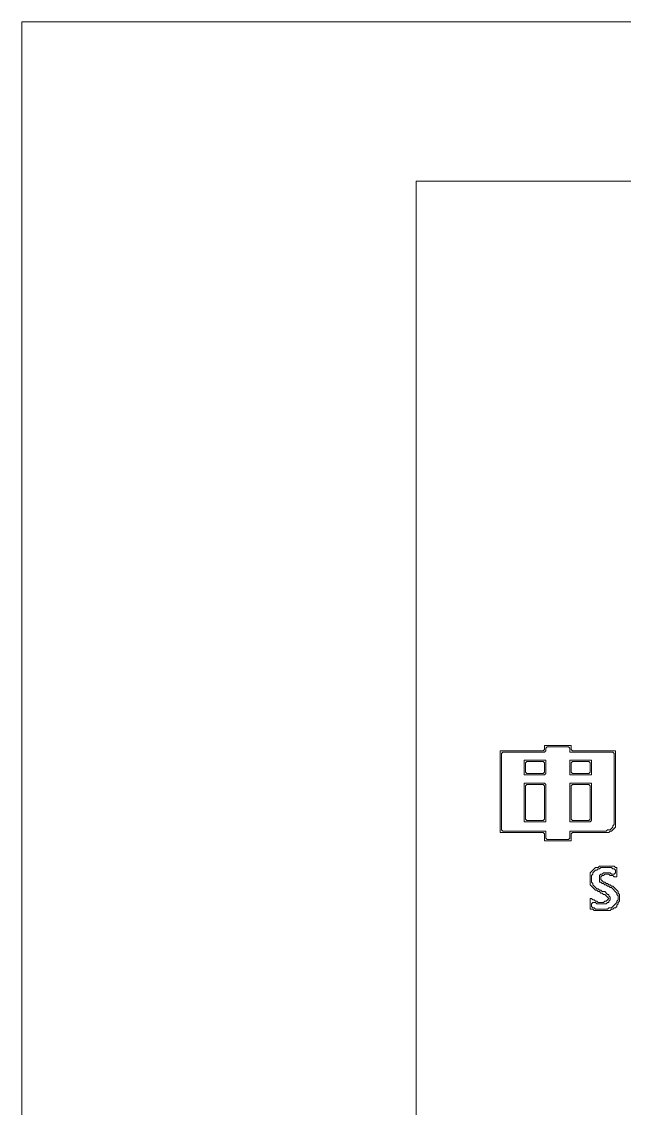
# Model space of a CAD drawing. Header units: millimetres. Extents: x 10 to 220, y 12 to 309.
# Drawn here: x 10 to 48, y 240 to 308.6 of the extents above; entities that cross this region are included whole.
import ezdxf

# ---------------------------------------------------------------- set-up
doc = ezdxf.new("R2010")
doc.units = ezdxf.units.MM
doc.layers.add('PAGE_001_TRACE_STRAIGHT', color=5, linetype='CONTINUOUS', lineweight=0)
doc.layers.add('PAGE_001_TRACE_TEXT_SYMBOL', color=6, linetype='CONTINUOUS', lineweight=0)

msp = doc.modelspace()

# ---------------------------------------------------------------- linework, layer by layer
at = {"layer": 'PAGE_001_TRACE_STRAIGHT', "color": 5}
for p, q in [((10.041, 308.589), (10.041, 11.762)), ((10.041, 308.589), (219.689, 308.589)), ((34.912, 298.524), (34.912, 21.642)), ((34.912, 298.524), (209.902, 298.524))]:
    msp.add_line(p, q, dxfattribs=at)
at = {"layer": 'PAGE_001_TRACE_TEXT_SYMBOL', "color": 6}
for points in [[(43.005, 262.917), (43.005, 262.663), (42.921, 262.578), (40.212, 262.578), (40.212, 257.415), (42.921, 257.415), (43.005, 257.33), (43.005, 256.907), (44.699, 256.907), (44.699, 257.33), (44.783, 257.415), (47.069, 257.415), (47.154, 257.499), (47.238, 257.499), (47.492, 257.753), (47.492, 262.578), (44.783, 262.578), (44.699, 262.663), (44.699, 262.917)], [(43.09, 262.747), (43.175, 262.832), (44.529, 262.832), (44.614, 262.747), (44.614, 262.493), (47.323, 262.493), (47.408, 262.409), (47.408, 257.922), (47.323, 257.838), (47.323, 257.753), (47.154, 257.584), (46.984, 257.584), (46.9, 257.499), (44.614, 257.499), (44.614, 257.076), (44.529, 256.991), (43.175, 256.991), (43.09, 257.076), (43.09, 257.499), (40.381, 257.499), (40.296, 257.584), (40.296, 262.409), (40.381, 262.493), (43.005, 262.493), (43.09, 262.578)], [(41.736, 261.986), (41.736, 261.054), (43.005, 261.054), (43.09, 261.139), (43.09, 261.986)], [(44.614, 261.986), (44.614, 261.054), (45.968, 261.054), (45.968, 261.986)], [(41.82, 261.816), (41.905, 261.901), (42.921, 261.901), (43.005, 261.816), (43.005, 261.224), (42.921, 261.139), (41.905, 261.139), (41.82, 261.224)], [(44.699, 261.816), (44.783, 261.901), (45.799, 261.901), (45.884, 261.816), (45.884, 261.224), (45.799, 261.139), (44.783, 261.139), (44.699, 261.224)], [(41.736, 260.547), (41.736, 258.092), (43.09, 258.092), (43.09, 260.462), (43.005, 260.547)], [(41.82, 260.377), (41.905, 260.462), (42.921, 260.462), (43.005, 260.377), (43.005, 258.261), (42.921, 258.176), (41.905, 258.176), (41.82, 258.261)], [(44.614, 260.547), (44.614, 258.092), (45.884, 258.092), (45.968, 258.176), (45.968, 260.547)], [(44.699, 260.377), (44.783, 260.462), (45.799, 260.462), (45.884, 260.377), (45.884, 258.261), (45.799, 258.176), (44.783, 258.176), (44.699, 258.261)], [(46.476, 255.298), (46.392, 255.214), (46.222, 255.214), (45.884, 254.875), (45.884, 254.113), (46.222, 253.775), (46.307, 253.775), (46.392, 253.69), (46.476, 253.69), (46.561, 253.605), (46.646, 253.605), (46.73, 253.521), (46.815, 253.521), (47.069, 253.267), (46.9, 253.098), (46.815, 253.098), (46.73, 253.013), (46.392, 253.013), (46.307, 253.098), (46.222, 253.098), (46.138, 253.182), (46.053, 253.182), (45.968, 253.267), (45.884, 253.267), (45.884, 252.59), (46.053, 252.59), (46.138, 252.505), (47.154, 252.505), (47.238, 252.59), (47.323, 252.59), (47.408, 252.674), (47.492, 252.674), (47.577, 252.759), (47.577, 252.844), (47.661, 252.928), (47.661, 253.013), (47.746, 253.098), (47.746, 253.521), (47.661, 253.605), (47.661, 253.69), (47.323, 254.029), (47.238, 254.029), (47.154, 254.113), (47.069, 254.113), (46.984, 254.198), (46.9, 254.198), (46.815, 254.283), (46.73, 254.283), (46.561, 254.452), (46.561, 254.621), (46.646, 254.706), (46.73, 254.706), (46.815, 254.79), (47.069, 254.79), (47.154, 254.706), (47.323, 254.706), (47.408, 254.621), (47.577, 254.621), (47.577, 255.214), (47.492, 255.214), (47.408, 255.298)]]:
    msp.add_lwpolyline(points, close=True, dxfattribs=at)
for points in [[(46.476, 255.129), (46.561, 255.214), (47.238, 255.214), (47.323, 255.129), (47.408, 255.129), (47.492, 255.044), (47.492, 254.875), (47.408, 254.79), (47.238, 254.79), (47.154, 254.875), (46.73, 254.875), (46.646, 254.79), (46.561, 254.79), (46.476, 254.706), (46.476, 254.283), (46.561, 254.283), (46.646, 254.198), (46.73, 254.198), (46.815, 254.113), (46.9, 254.113), (46.984, 254.029), (47.069, 254.029), (47.154, 253.944), (47.238, 253.944), (47.577, 253.605), (47.577, 253.521), (47.661, 253.436), (47.661, 253.182), (47.577, 253.098), (47.577, 253.013), (47.238, 252.674), (47.069, 252.674), (46.984, 252.59), (46.222, 252.59), (46.138, 252.674), (46.053, 252.674), (45.968, 252.759), (45.968, 252.928), (46.053, 253.013), (46.222, 253.013), (46.307, 252.928), (46.9, 252.928), (46.984, 253.013), (47.069, 253.013), (47.069, 253.098), (47.154, 253.182), (47.154, 253.351), (47.069, 253.436), (47.069, 253.521), (46.984, 253.521), (46.815, 253.69), (46.646, 253.69), (46.561, 253.775), (46.476, 253.775), (46.392, 253.859), (46.307, 253.859), (46.053, 254.113), (46.053, 254.198), (45.968, 254.283), (45.968, 254.706), (46.053, 254.79), (46.053, 254.875), (46.222, 255.044), (46.307, 255.044)], [(46.307, 255.044), (46.392, 255.129), (46.476, 255.129)]]:
    msp.add_lwpolyline(points, dxfattribs=at)

doc.saveas('drawing.dxf')
